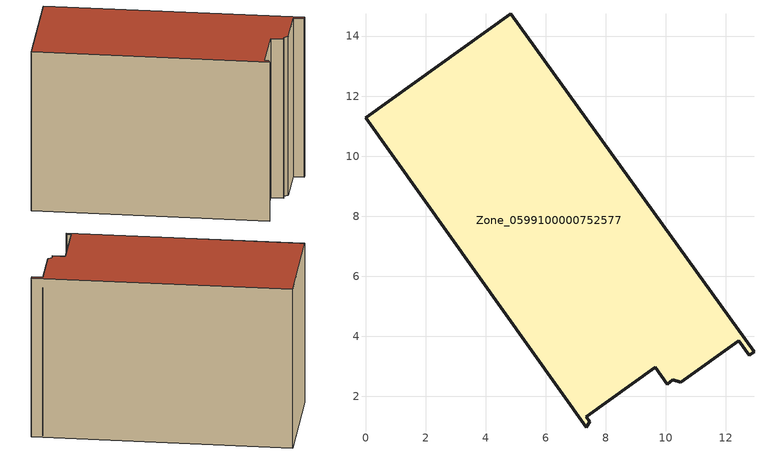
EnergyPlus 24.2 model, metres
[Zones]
Zone_0599100000752577
 floor ground (C_G): 9.65,2.97 7.35,1.32 7.47,1.15 7.36,0.98 0,11.27 4.84,14.73 12.94,3.49 12.78,3.38 12.43,3.86 10.49,2.47 10.23,2.56 10.05,2.41 z0
 wall outside (C_F): 4.84,14.73 0,11.27 7.36,0.98 7.47,1.15 7.35,1.32 9.65,2.97 10.05,2.41 10.23,2.56 10.49,2.47 12.43,3.86 12.78,3.38 12.94,3.49 4.84,14.73 z0:9.17
 roof outside (C_R): 10.05,2.41 10.23,2.56 10.49,2.47 12.43,3.86 12.78,3.38 12.94,3.49 4.84,14.73 0,11.27 7.36,0.98 7.47,1.15 7.35,1.32 9.65,2.97 z9.17
[BUILDING]
Pand.0599100000752577: North Axis=0; Terrain=City; Loads Convergence Tolerance Value=0.04; Temperature Convergence Tolerance Value=0.4; Solar Distribution=FullExterior; Maximum Number of Warmup Days=25; Minimum Number of Warmup Days=1
[Site:Location]
Rotterdam.The.Hague.AP_ZH_NLD Design_Conditions: Latitude=51.96; Longitude=4.45; Time Zone=1; Elevation=-4.5
[SITE:GROUNDTEMPERATURE:BUILDINGSURFACE]
18, 18, 18, 18, 18, 18, 18, 18, 18, 18, 18, 18
[MATERIAL] Thermal Absorptance=0.9; Solar Absorptance=0.7; Visible Absorptance=0.7
Name | Roughness | Thickness | Conductivity | Density | Specific Heat
G.TI.2006-2014 | MediumSmooth | 0.15 | 0.06 | 540 | 1210
F.TI.2006-2014 | Rough | 0.3 | 0.12 | 1920 | 840
R.TI.2006-2014 | MediumRough | 0.2 | 0.08 | 1500 | 1000
[CONSTRUCTION]
C_G: G.TI.2006-2014
C_F: F.TI.2006-2014
C_R: R.TI.2006-2014
[ZONE]
Zone_0599100000752577: Type=1; Multiplier=1; Ceiling Height=Autocalculate; Volume=Autocalculate; Floor Area=autocalculate; Part of Total Floor Area=Yes
[ZONEINFILTRATION:DESIGNFLOWRATE]
Infil_Zone_0599100000752577: Zone or ZoneList or Space or SpaceList=Zone_0599100000752577; Schedule=AlwaysOn; Design Flow Rate Calculation Method=Flow/Area; Flow Rate per Floor Area=0.0015; Constant Term Coefficient=1; Temperature Term Coefficient=0; Velocity Term Coefficient=0; Velocity Squared Term Coefficient=0
[HVACTEMPLATE:ZONE:IDEALLOADSAIRSYSTEM]
Zone_0599100000752577: Maximum Heating Supply Air Temperature=50; Minimum Cooling Supply Air Temperature=13; Maximum Heating Supply Air Humidity Ratio=0.0156; Minimum Cooling Supply Air Humidity Ratio=0.0077; Heating Limit=NoLimit; Cooling Limit=NoLimit; Dehumidification Control Type=ConstantSensibleHeatRatio; Cooling Sensible Heat Ratio=0.7; Dehumidification Setpoint=60; Humidification Control Type=None; Humidification Setpoint=30; Outdoor Air Method=None; Outdoor Air Flow Rate per Person=0.00944; Outdoor Air Flow Rate per Zone Floor Area=0; Outdoor Air Flow Rate per Zone=0; Demand Controlled Ventilation Type=None; Outdoor Air Economizer Type=NoEconomizer; Heat Recovery Type=None; Sensible Heat Recovery Effectiveness=0.7; Latent Heat Recovery Effectiveness=0.65
[ZONECONTROL:THERMOSTAT]
ThermostatControl_Zone_0599100000752577: Zone or ZoneList=Zone_0599100000752577; Control Type Schedule=DualSetpointControlType; Control 1=Thermostat_Zone_0599100000752577; Temperature Difference Between Cutout And Setpoint=0
[THERMOSTATSETPOINT:DUALSETPOINT]
Thermostat_Zone_0599100000752577: Heating Setpoint Temperature Schedule=HeatingSetpoint_Zone_0599100000752577; Cooling Setpoint Temperature Schedule=CoolingSetpoint_Zone_0599100000752577
[SCHEDULE:COMPACT]
HeatingSetpoint_Zone_0599100000752577: Through: 12/31, For: AllDays, Until: 24:00, 21
CoolingSetpoint_Zone_0599100000752577: Through: 12/31, For: AllDays, Until: 24:00, 24
DualSetpointControlType: Through: 12/31, For: AllDays, Until: 24:00, 4
AlwaysOn: Through: 12/31, For: AllDays, Until: 24:00, 1
